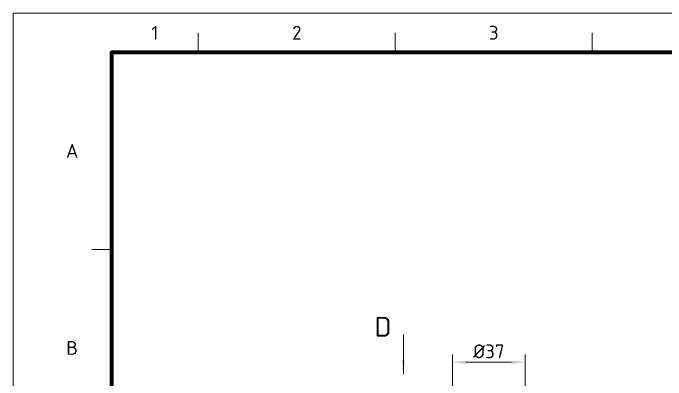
# Model space of a CAD drawing. Header units: millimetres. Extents: x 0 to 1554, y 0 to 420.
# Drawn here: x 0 to 165.7, y 326.9 to 420 of the extents above; entities that cross this region are included whole.
import ezdxf
from ezdxf.enums import TextEntityAlignment as Align

# ---------------------------------------------------------------- set-up
doc = ezdxf.new("R2010")
doc.units = ezdxf.units.MM
for name, color, linetype, lineweight in [('04-COTA', 3, 'CONTINUOUS', 18), ('06-TEXTO', 7, 'CONTINUOUS', 25), ('07-RECUADRO', 7, 'CONTINUOUS', 70), ('08-FINA', 5, 'CONTINUOUS', 18)]:
    doc.layers.add(name, color=color, linetype=linetype, lineweight=lineweight)
doc.styles.add('ISO3098', font='isocpeur.ttf')
doc.dimstyles.new('FLAMA-IRAM', dxfattribs={"dimtxt": 3.5, "dimasz": 3.5, "dimexe": 2, "dimexo": 1.5, "dimgap": 1, "dimtad": 1, "dimdec": 1, "dimtxsty": 'ISO3098', "dimblk": 'IRAM_FLECHA', "dimblk1": 'IRAM_FLECHA', "dimblk2": 'IRAM_FLECHA', "dimcen": 2.5, "dimclrd": 256, "dimclre": 256, "dimclrt": 256, "dimazin": 3, "dimtfac": 1, "dimtmove": 0, "dimatfit": 3, "dimlwd": 18, "dimlwe": 18})

# ---------------------------------------------------------------- blocks, each defined once
blk = doc.blocks.new('IRAM_FLECHA')
blk.add_solid([(0, 0), (-1, 0.125), (-1, -0.125)])

msp = doc.modelspace()

# ---------------------------------------------------------------- hatches: boundary and pattern name
at = {"layer": '08-FINA'}
h = msp.add_hatch(color=7, dxfattribs=at)
h.dxf.hatch_style = 1
h.paths.add_polyline_path([(99.05, 328.375), (99.487, 331.875), (98.612, 331.875)])

# ---------------------------------------------------------------- linework, layer by layer
at = {"layer": '07-RECUADRO'}
msp.add_lwpolyline([(25, 10), (584, 10), (584, 410), (25, 410)], close=True, dxfattribs=at)
at = {"layer": '08-FINA'}
for p, q in [((47, 410), (47, 415)), ((97, 410), (97, 415)), ((147, 410), (147, 415)), ((25, 360), (20, 360)), ((99.05, 338.375), (99.05, 328.375))]:
    msp.add_line(p, q, dxfattribs=at)
msp.add_lwpolyline([(0, 0), (594, 0), (594, 420), (0, 420)], close=True, dxfattribs=at)

# ---------------------------------------------------------------- texts
at = {"layer": '06-TEXTO', "style": 'ISO3098'}
for s, p in [('1', (36, 415)), ('2', (72, 415)), ('3', (122, 415)), ('A', (15, 385)), ('B', (15, 335))]:
    msp.add_text(s, height=3.5, dxfattribs=at).set_placement(p, align=Align.MIDDLE_CENTER)
msp.add_text('D', height=5, dxfattribs=at).set_placement((96.05, 340.375), align=Align.MIDDLE_RIGHT)

# ---------------------------------------------------------------- dimensions: what is measured, and where the dimension line sits
at = {"layer": '04-COTA'}
msp.add_linear_dim(base=(111.5, 331.375), p1=(111.5, 323.375), p2=(130, 323.375), dimstyle='FLAMA-IRAM', override={"dimlfac": 2, "dimpost": '%%c<>'}, dxfattribs=at).render()

doc.saveas('drawing.dxf')
